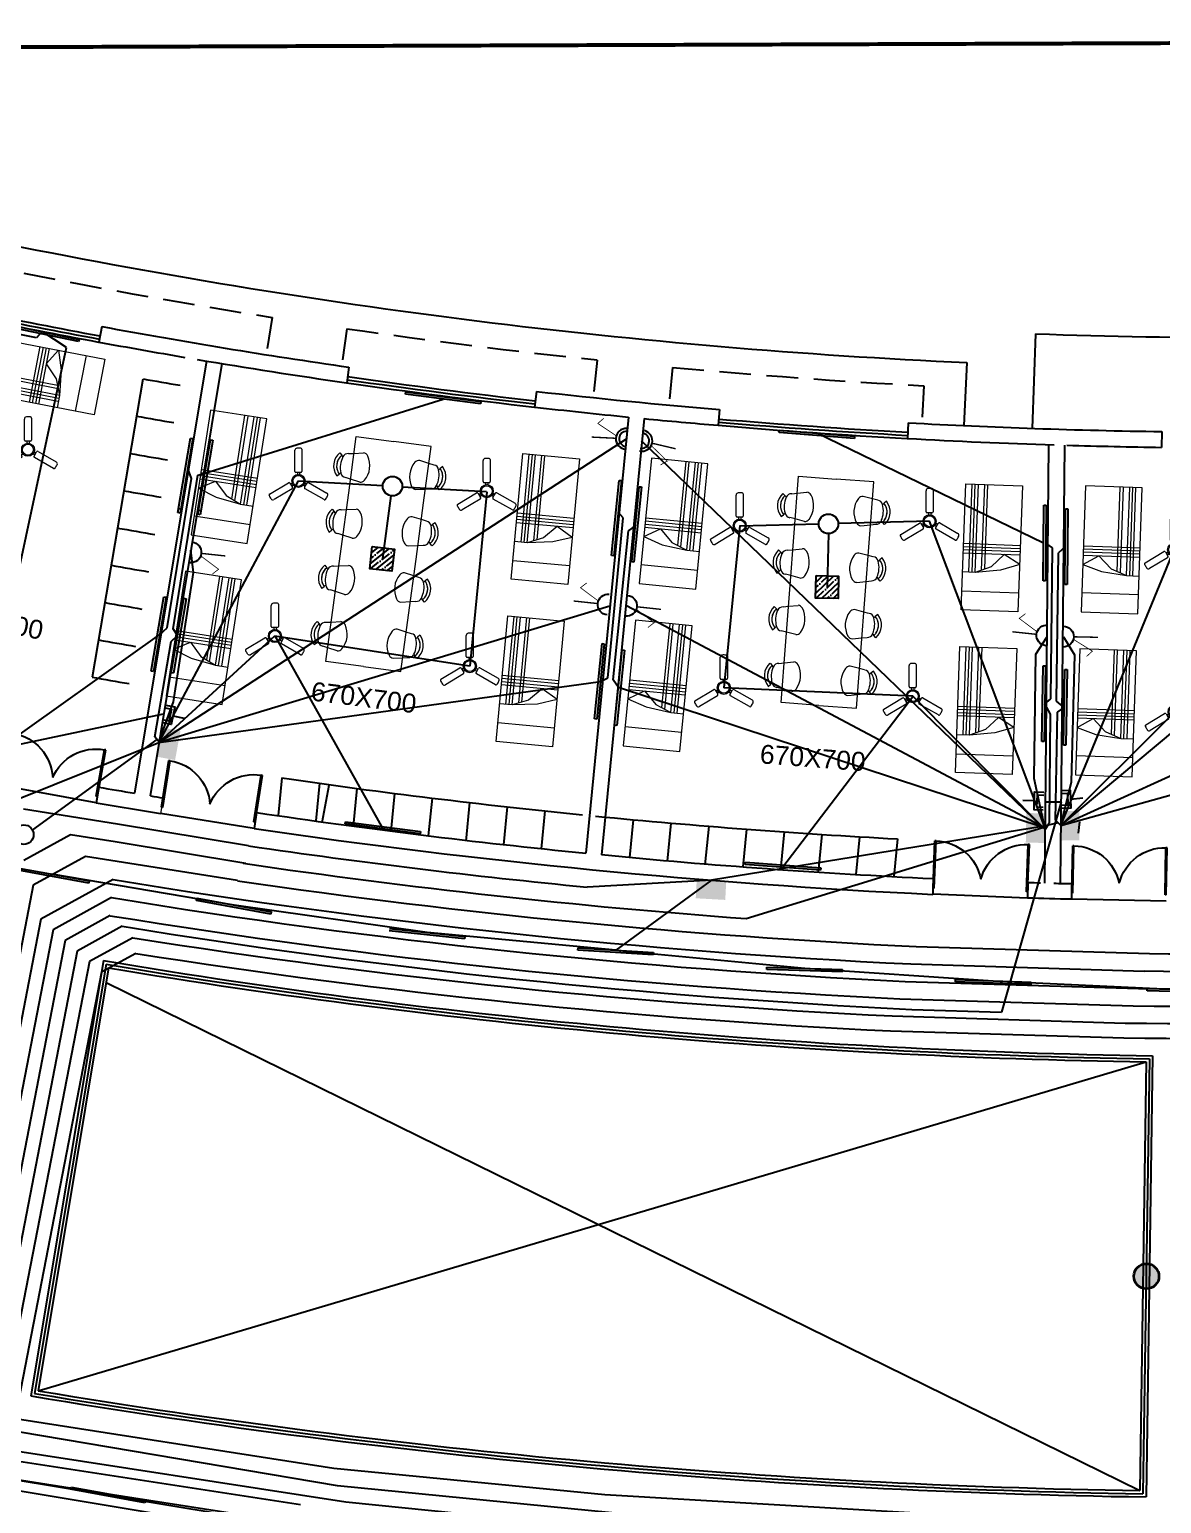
# Model space of a CAD drawing. Header units: inches. Extents: x -221585 to 401252, y -284294 to 332380.
# Drawn here: x 133422 to 135218, y 28372 to 30710 of the extents above; entities that cross this region are included whole.
import ezdxf
from ezdxf.enums import TextEntityAlignment as Align

# ---------------------------------------------------------------- set-up
doc = ezdxf.new("R2010")
doc.units = ezdxf.units.IN
doc.header["$MEASUREMENT"] = 0
doc.linetypes.add('HIDDEN', pattern=[0.375, 0.25, -0.125])
for name, color, linetype in [('A-TEXT', 3, 'Continuous'), ('A_dimension_100', 233, 'Continuous'), ('E-LIGHT', 7, 'Continuous'), ('Power', 7, 'Continuous'), ('UPS', 7, 'Continuous')]:
    doc.layers.add(name, color=color, linetype=linetype)
for name, color, linetype, lineweight in [('ceilingfan', 1, 'Continuous', 15), ('column fa 25', 3, 'Continuous', 35), ('FURN', 56, 'Continuous', 0), ('hatch', 252, 'Continuous', 5)]:
    doc.layers.add(name, color=color, linetype=linetype, lineweight=lineweight)
doc.styles.get("Standard").update_dxf_attribs({"font": 'arial.ttf'})

# ---------------------------------------------------------------- blocks, each defined once
blk = doc.blocks.new('d2')
at = {"color": 1, "ltscale": 8}
for p, q in [((-332.772, -186.458, 9945.752), (-332.753, -186.454, 9945.752)), ((-332.628, -187.194, 9945.752), (-332.772, -186.458, 9945.752)), ((-332.609, -187.19, 9945.752), (-332.753, -186.454, 9945.752)), ((-332.753, -186.454, 9945.752), (-332.753, -186.454, 9945.732)), ((-332.753, -186.454, 9945.732), (-332.753, -186.454, 9945.732)), ((-334.226, -186.743, 9945.752), (-334.206, -186.739, 9945.752)), ((-334.082, -187.479, 9945.752), (-334.226, -186.743, 9945.752)), ((-334.062, -187.475, 9945.752), (-334.206, -186.739, 9945.752)), ((-332.628, -187.194, 9945.752), (-332.609, -187.19, 9945.752)), ((-334.082, -187.479, 9945.752), (-334.062, -187.475, 9945.752)), ((-334.063, -187.577, 9945.752), (-332.589, -187.288, 9945.752))]:
    blk.add_line(p, q, dxfattribs=at)
for centre, start, end in [((-332.628, -187.194, 9945.752), 101.092, 178.0402), ((-334.062, -187.475, 9945.752), 24.1438, 101.092)]:
    blk.add_arc(centre, 0.75, start, end, dxfattribs=at)
blk = doc.blocks.new('A$C25933C84')
at = {"color": 8, "linetype": 'Continuous'}
for p, q in [((0, 0.9), (2, 0.9)), ((0, 0), (0, 0.9)), ((0.3, 0.9), (0.3, 0)), ((0.6, 0.7), (0.6, 0.9)), ((2, 0.9), (2, 0)), ((0.65, 0.3), (0.6, 0.7)), ((0.7, 0.45), (0.6, 0.7)), ((0.75, 0), (0.65, 0.3)), ((0.9, 0.25), (0.7, 0.45)), ((0.75, 0), (0.9, 0.25)), ((2, 0), (0, 0))]:
    blk.add_line(p, q, dxfattribs=at)
at = {"color": 8}
for p, q in [((0.6, 0.8), (2, 0.8)), ((0.6, 0.75), (2, 0.75)), ((0.9, 0), (0.9, 0.9)), ((0.95, 0), (0.95, 0.9)), ((1, 0), (1, 0.9)), ((1.05, 0), (1.05, 0.9)), ((0.6, 0.7), (2, 0.7)), ((0.64, 0.6), (2, 0.6)), ((0.66, 0.55), (2, 0.55))]:
    blk.add_line(p, q, dxfattribs=at)
blk = doc.blocks.new('FREGTET')
at = {"layer": 'FURN', "color": 8}
for p, q in [((-154.66, 109.191, -2766.571), (-154.635, 109.149, -2766.571)), ((-154.66, 109.191, -2766.571), (-154.635, 109.149, -2766.571)), ((-154.994, 109.041, -2766.571), (-155.133, 108.458, -2766.571)), ((-154.118, 108.833, -2766.571), (-154.994, 109.041, -2766.571)), ((-154.732, 108.979, -2766.571), (-154.793, 108.838, -2766.571)), ((-154.698, 109.057, -2766.571), (-154.732, 108.979, -2766.571)), ((-154.698, 109.057, -2766.571), (-154.732, 108.979, -2766.571)), ((-154.617, 109.122, -2766.571), (-154.635, 109.149, -2766.571)), ((-154.617, 109.122, -2766.571), (-154.635, 109.149, -2766.571)), ((-154.369, 109.063, -2766.571), (-154.341, 109.079, -2766.571)), ((-154.369, 109.063, -2766.571), (-154.341, 109.079, -2766.571)), ((-154.3, 109.105, -2766.571), (-154.341, 109.079, -2766.571)), ((-154.3, 109.105, -2766.571), (-154.341, 109.079, -2766.571)), ((-154.331, 108.884, -2766.571), (-154.327, 108.968, -2766.571)), ((-154.331, 108.884, -2766.571), (-154.327, 108.968, -2766.571)), ((-153.784, 108.982, -2766.571), (-153.76, 108.941, -2766.571)), ((-153.784, 108.982, -2766.571), (-153.76, 108.941, -2766.571)), ((-154.34, 108.731, -2766.571), (-154.331, 108.884, -2766.571)), ((-153.243, 108.625, -2766.571), (-154.118, 108.833, -2766.571)), ((-153.856, 108.771, -2766.571), (-153.917, 108.63, -2766.571)), ((-153.822, 108.848, -2766.571), (-153.856, 108.771, -2766.571)), ((-153.822, 108.848, -2766.571), (-153.856, 108.771, -2766.571)), ((-153.742, 108.914, -2766.571), (-153.76, 108.941, -2766.571)), ((-153.742, 108.914, -2766.571), (-153.76, 108.941, -2766.571)), ((-153.493, 108.854, -2766.571), (-153.465, 108.871, -2766.571)), ((-153.493, 108.854, -2766.571), (-153.465, 108.871, -2766.571)), ((-153.425, 108.897, -2766.571), (-153.465, 108.871, -2766.571)), ((-153.425, 108.897, -2766.571), (-153.465, 108.871, -2766.571)), ((-153.456, 108.676, -2766.571), (-153.451, 108.76, -2766.571)), ((-153.456, 108.676, -2766.571), (-153.451, 108.76, -2766.571)), ((-152.908, 108.774, -2766.571), (-152.884, 108.732, -2766.571)), ((-152.908, 108.774, -2766.571), (-152.884, 108.732, -2766.571)), ((-152.866, 108.705, -2766.571), (-152.884, 108.732, -2766.571)), ((-152.866, 108.705, -2766.571), (-152.884, 108.732, -2766.571)), ((-153.464, 108.523, -2766.571), (-153.456, 108.676, -2766.571)), ((-152.367, 108.417, -2766.571), (-153.243, 108.625, -2766.571)), ((-152.98, 108.563, -2766.571), (-153.042, 108.422, -2766.571)), ((-152.946, 108.64, -2766.571), (-152.98, 108.563, -2766.571)), ((-152.946, 108.64, -2766.571), (-152.98, 108.563, -2766.571)), ((-152.618, 108.646, -2766.571), (-152.59, 108.663, -2766.571)), ((-152.618, 108.646, -2766.571), (-152.59, 108.663, -2766.571)), ((-152.549, 108.689, -2766.571), (-152.59, 108.663, -2766.571)), ((-152.549, 108.689, -2766.571), (-152.59, 108.663, -2766.571)), ((-152.58, 108.468, -2766.571), (-152.576, 108.552, -2766.571)), ((-152.58, 108.468, -2766.571), (-152.576, 108.552, -2766.571)), ((-152.033, 108.566, -2766.571), (-152.008, 108.524, -2766.571)), ((-152.033, 108.566, -2766.571), (-152.008, 108.524, -2766.571)), ((-151.991, 108.497, -2766.571), (-152.008, 108.524, -2766.571)), ((-151.991, 108.497, -2766.571), (-152.008, 108.524, -2766.571)), ((-155.271, 107.874, -2766.571), (-155.133, 108.458, -2766.571)), ((-152.589, 108.314, -2766.571), (-152.58, 108.468, -2766.571)), ((-151.491, 108.209, -2766.571), (-152.367, 108.417, -2766.571)), ((-152.105, 108.355, -2766.571), (-152.166, 108.214, -2766.571)), ((-152.071, 108.432, -2766.571), (-152.105, 108.355, -2766.571)), ((-152.071, 108.432, -2766.571), (-152.105, 108.354, -2766.571)), ((-151.742, 108.438, -2766.571), (-151.714, 108.454, -2766.571)), ((-151.742, 108.438, -2766.571), (-151.714, 108.454, -2766.571)), ((-151.674, 108.481, -2766.571), (-151.714, 108.454, -2766.571)), ((-151.674, 108.481, -2766.571), (-151.714, 108.454, -2766.571)), ((-151.713, 108.106, -2766.571), (-151.705, 108.259, -2766.571)), ((-151.705, 108.259, -2766.571), (-151.7, 108.344, -2766.571)), ((-151.705, 108.259, -2766.571), (-151.7, 108.344, -2766.571)), ((-151.63, 107.625, -2766.571), (-151.491, 108.209, -2766.571)), ((-154.396, 107.666, -2766.571), (-155.271, 107.874, -2766.571)), ((-155.014, 107.727, -2766.571), (-155.009, 107.812, -2766.571)), ((-155.014, 107.727, -2766.571), (-155.009, 107.811, -2766.571)), ((-155.009, 107.811, -2766.571), (-155.001, 107.965, -2766.571)), ((-154.547, 107.857, -2766.571), (-154.609, 107.716, -2766.571)), ((-155.04, 107.59, -2766.571), (-154.999, 107.617, -2766.571)), ((-155.04, 107.59, -2766.571), (-154.999, 107.617, -2766.571)), ((-154.971, 107.633, -2766.571), (-154.999, 107.617, -2766.571)), ((-154.971, 107.633, -2766.571), (-154.999, 107.617, -2766.571)), ((-154.723, 107.574, -2766.571), (-154.705, 107.547, -2766.571)), ((-154.723, 107.574, -2766.571), (-154.705, 107.547, -2766.571)), ((-154.609, 107.716, -2766.571), (-154.643, 107.639, -2766.571)), ((-154.609, 107.716, -2766.571), (-154.643, 107.639, -2766.571)), ((-153.52, 107.458, -2766.571), (-154.396, 107.666, -2766.571)), ((-154.138, 107.519, -2766.571), (-154.133, 107.603, -2766.571)), ((-154.138, 107.519, -2766.571), (-154.133, 107.603, -2766.571)), ((-154.133, 107.603, -2766.571), (-154.125, 107.756, -2766.571)), ((-153.672, 107.649, -2766.571), (-153.733, 107.508, -2766.571)), ((-151.63, 107.625, -2766.571), (-151.769, 107.041, -2766.571)), ((-154.681, 107.505, -2766.571), (-154.705, 107.547, -2766.571)), ((-154.681, 107.505, -2766.571), (-154.705, 107.547, -2766.571)), ((-154.164, 107.382, -2766.571), (-154.124, 107.408, -2766.571)), ((-154.164, 107.382, -2766.571), (-154.124, 107.408, -2766.571)), ((-154.096, 107.425, -2766.571), (-154.124, 107.408, -2766.571)), ((-154.096, 107.425, -2766.571), (-154.124, 107.408, -2766.571)), ((-153.847, 107.366, -2766.571), (-153.83, 107.338, -2766.571)), ((-153.847, 107.366, -2766.571), (-153.83, 107.338, -2766.571)), ((-153.805, 107.297, -2766.571), (-153.83, 107.338, -2766.571)), ((-153.805, 107.297, -2766.571), (-153.83, 107.338, -2766.571)), ((-153.733, 107.508, -2766.571), (-153.767, 107.431, -2766.571)), ((-153.733, 107.508, -2766.571), (-153.767, 107.431, -2766.571)), ((-152.645, 107.249, -2766.571), (-153.52, 107.458, -2766.571)), ((-153.262, 107.311, -2766.571), (-153.258, 107.395, -2766.571)), ((-153.262, 107.311, -2766.571), (-153.258, 107.395, -2766.571)), ((-153.258, 107.395, -2766.571), (-153.249, 107.548, -2766.571)), ((-152.796, 107.441, -2766.571), (-152.858, 107.3, -2766.571)), ((-152.382, 107.187, -2766.571), (-152.374, 107.34, -2766.571)), ((-153.289, 107.174, -2766.571), (-153.248, 107.2, -2766.571)), ((-153.289, 107.174, -2766.571), (-153.248, 107.2, -2766.571)), ((-153.22, 107.216, -2766.571), (-153.248, 107.2, -2766.571)), ((-153.22, 107.216, -2766.571), (-153.248, 107.2, -2766.571)), ((-152.972, 107.157, -2766.571), (-152.954, 107.13, -2766.571)), ((-152.972, 107.157, -2766.571), (-152.954, 107.13, -2766.571)), ((-152.93, 107.089, -2766.571), (-152.954, 107.13, -2766.571)), ((-152.93, 107.089, -2766.571), (-152.954, 107.13, -2766.571)), ((-152.858, 107.3, -2766.571), (-152.892, 107.223, -2766.571)), ((-152.858, 107.3, -2766.571), (-152.892, 107.223, -2766.571)), ((-151.769, 107.041, -2766.571), (-152.645, 107.249, -2766.571)), ((-152.387, 107.103, -2766.571), (-152.382, 107.187, -2766.571)), ((-152.387, 107.103, -2766.571), (-152.382, 107.187, -2766.571)), ((-151.982, 107.092, -2766.571), (-152.016, 107.014, -2766.571)), ((-151.982, 107.092, -2766.571), (-152.016, 107.014, -2766.571)), ((-151.921, 107.233, -2766.571), (-151.982, 107.092, -2766.571)), ((-152.413, 106.966, -2766.571), (-152.373, 106.992, -2766.571)), ((-152.413, 106.966, -2766.571), (-152.373, 106.992, -2766.571)), ((-152.345, 107.008, -2766.571), (-152.373, 106.992, -2766.571)), ((-152.345, 107.008, -2766.571), (-152.373, 106.992, -2766.571)), ((-152.096, 106.949, -2766.571), (-152.078, 106.922, -2766.571)), ((-152.096, 106.949, -2766.571), (-152.078, 106.922, -2766.571)), ((-152.054, 106.88, -2766.571), (-152.078, 106.922, -2766.571)), ((-152.054, 106.88, -2766.571), (-152.078, 106.922, -2766.571))]:
    blk.add_line(p, q, dxfattribs=at)
for centre, radius, start, end in [((-154.525, 108.959, -2766.571), 0.268, 33.0269, 120.2325), ((-154.525, 108.959, -2766.571), 0.268, 33.0269, 120.2325), ((-154.615, 109.037, -2766.571), 0.0847, 91.5148, 166.6297), ((-154.615, 109.037, -2766.571), 0.0847, 91.5148, 166.6297), ((-154.525, 108.959, -2766.571), 0.219, 33.0269, 120.2325), ((-154.525, 108.959, -2766.571), 0.219, 46.2775, 120.2325), ((-154.576, 108.746, -2766.571), 0.378, 56.8909, 96.3685), ((-154.576, 108.746, -2766.571), 0.378, 56.8909, 96.3685), ((-154.409, 108.988, -2766.571), 0.0847, 346.6297, 61.7447), ((-154.409, 108.988, -2766.571), 0.0847, 346.6297, 61.7447), ((-153.649, 108.751, -2766.571), 0.268, 33.0269, 120.2325), ((-153.649, 108.751, -2766.571), 0.268, 33.0269, 120.2325), ((-153.649, 108.751, -2766.571), 0.219, 33.0269, 120.2325), ((-153.649, 108.751, -2766.571), 0.219, 46.2775, 120.2325), ((-154.711, 108.819, -2766.571), 0.0847, 166.6297, 224.3988), ((-154.711, 108.819, -2766.571), 0.0847, 166.6297, 224.3988), ((-154.512, 109.013, -2766.571), 0.363, 224.3988, 288.8607), ((-154.512, 109.013, -2766.571), 0.363, 224.3988, 288.8607), ((-154.422, 108.75, -2766.571), 0.0847, 288.8607, 346.6297), ((-154.422, 108.75, -2766.571), 0.0847, 288.8607, 346.6297), ((-153.74, 108.829, -2766.571), 0.0847, 91.5148, 166.6297), ((-153.74, 108.829, -2766.571), 0.0847, 91.5148, 166.6297), ((-153.7, 108.538, -2766.571), 0.378, 56.8909, 96.3685), ((-153.7, 108.538, -2766.571), 0.378, 56.8909, 96.3685), ((-153.534, 108.78, -2766.571), 0.0847, 346.6297, 61.7447), ((-153.534, 108.78, -2766.571), 0.0847, 346.6297, 61.7447), ((-152.774, 108.543, -2766.571), 0.268, 33.0269, 120.2325), ((-152.774, 108.543, -2766.571), 0.268, 33.0269, 120.2325), ((-152.774, 108.543, -2766.571), 0.219, 33.0269, 120.2325), ((-152.774, 108.543, -2766.571), 0.219, 46.2775, 120.2325), ((-153.835, 108.611, -2766.571), 0.0847, 166.6297, 224.3988), ((-153.835, 108.611, -2766.571), 0.0847, 166.6297, 224.3988), ((-153.636, 108.805, -2766.571), 0.363, 224.3988, 288.8607), ((-153.636, 108.805, -2766.571), 0.363, 224.3988, 288.8607), ((-153.547, 108.542, -2766.571), 0.0847, 288.8607, 346.6297), ((-153.547, 108.542, -2766.571), 0.0847, 288.8607, 346.6297), ((-152.864, 108.621, -2766.571), 0.0847, 91.5148, 166.6297), ((-152.864, 108.621, -2766.571), 0.0847, 91.5148, 166.6297), ((-152.824, 108.33, -2766.571), 0.378, 56.8909, 96.3685), ((-152.824, 108.33, -2766.571), 0.378, 56.8909, 96.3685), ((-152.658, 108.572, -2766.571), 0.0847, 346.6297, 61.7447), ((-152.658, 108.572, -2766.571), 0.0847, 346.6297, 61.7447), ((-151.988, 108.413, -2766.571), 0.0847, 91.5148, 166.6297), ((-151.988, 108.413, -2766.571), 0.0847, 91.5148, 166.6297), ((-151.898, 108.335, -2766.571), 0.268, 33.0269, 120.2325), ((-151.898, 108.335, -2766.571), 0.268, 33.0269, 120.2325), ((-151.898, 108.335, -2766.571), 0.219, 33.0269, 120.2325), ((-151.898, 108.335, -2766.571), 0.219, 46.2775, 120.2325), ((-151.949, 108.122, -2766.571), 0.378, 56.8909, 96.3685), ((-151.949, 108.122, -2766.571), 0.378, 56.8909, 96.3685), ((-152.959, 108.403, -2766.571), 0.0847, 166.6297, 224.3988), ((-152.959, 108.403, -2766.571), 0.0847, 166.6297, 224.3988), ((-152.761, 108.597, -2766.571), 0.363, 224.3988, 288.8607), ((-152.761, 108.597, -2766.571), 0.363, 224.3988, 288.8607), ((-152.671, 108.334, -2766.571), 0.0847, 288.8607, 346.6297), ((-152.671, 108.334, -2766.571), 0.0847, 288.8607, 346.6297), ((-151.782, 108.364, -2766.571), 0.0847, 346.6297, 61.7447), ((-151.782, 108.364, -2766.571), 0.0847, 346.6297, 61.7447), ((-154.918, 107.945, -2766.571), 0.0847, 108.8607, 166.6297), ((-154.918, 107.945, -2766.571), 0.0847, 108.8607, 166.6297), ((-154.828, 107.682, -2766.571), 0.363, 44.3988, 108.8607), ((-154.828, 107.682, -2766.571), 0.363, 44.3988, 108.8607), ((-152.084, 108.194, -2766.571), 0.0847, 166.6297, 224.3988), ((-152.084, 108.194, -2766.571), 0.0847, 166.6297, 224.3988), ((-151.885, 108.389, -2766.571), 0.363, 224.3988, 288.8607), ((-151.885, 108.389, -2766.571), 0.363, 224.3988, 288.8607), ((-151.795, 108.126, -2766.571), 0.0847, 288.8607, 346.6297), ((-151.795, 108.126, -2766.571), 0.0847, 288.8607, 346.6297), ((-154.63, 107.876, -2766.571), 0.0847, 346.6297, 44.3988), ((-154.63, 107.876, -2766.571), 0.0847, 346.6297, 44.3988), ((-154.043, 107.737, -2766.571), 0.0847, 108.8607, 166.6297), ((-154.043, 107.737, -2766.571), 0.0847, 108.8607, 166.6297), ((-153.953, 107.474, -2766.571), 0.363, 44.3988, 108.8607), ((-153.953, 107.474, -2766.571), 0.363, 44.3988, 108.8607), ((-154.816, 107.736, -2766.571), 0.268, 213.0269, 300.2325), ((-154.816, 107.736, -2766.571), 0.268, 213.0269, 300.2325), ((-154.931, 107.707, -2766.571), 0.0847, 166.6297, 241.7447), ((-154.931, 107.707, -2766.571), 0.0847, 166.6297, 241.7447), ((-154.816, 107.736, -2766.571), 0.219, 213.0269, 300.2325), ((-154.816, 107.736, -2766.571), 0.219, 213.0269, 286.9819), ((-154.765, 107.949, -2766.571), 0.378, 236.8909, 276.3685), ((-154.765, 107.949, -2766.571), 0.378, 236.8909, 276.3685), ((-154.725, 107.658, -2766.571), 0.0847, 271.5148, 346.6297), ((-154.725, 107.658, -2766.571), 0.0847, 271.5148, 346.6297), ((-153.754, 107.668, -2766.571), 0.0847, 346.6297, 44.3988), ((-153.754, 107.668, -2766.571), 0.0847, 346.6297, 44.3988), ((-153.167, 107.529, -2766.571), 0.0847, 108.8607, 166.6297), ((-153.167, 107.529, -2766.571), 0.0847, 108.8607, 166.6297), ((-153.077, 107.266, -2766.571), 0.363, 44.3988, 108.8607), ((-153.077, 107.266, -2766.571), 0.363, 44.3988, 108.8607), ((-153.94, 107.528, -2766.571), 0.268, 213.0269, 300.2325), ((-153.94, 107.528, -2766.571), 0.268, 213.0269, 300.2325), ((-154.056, 107.499, -2766.571), 0.0847, 166.6297, 241.7447), ((-154.056, 107.499, -2766.571), 0.0847, 166.6297, 241.7447), ((-153.94, 107.528, -2766.571), 0.219, 213.0269, 300.2325), ((-153.94, 107.528, -2766.571), 0.219, 213.0269, 286.9819), ((-153.889, 107.741, -2766.571), 0.378, 236.8909, 276.3685), ((-153.889, 107.741, -2766.571), 0.378, 236.8909, 276.3685), ((-153.85, 107.45, -2766.571), 0.0847, 271.5148, 346.6297), ((-153.85, 107.45, -2766.571), 0.0847, 271.5148, 346.6297), ((-152.879, 107.46, -2766.571), 0.0847, 346.6297, 44.3988), ((-152.879, 107.46, -2766.571), 0.0847, 346.6297, 44.3988), ((-152.291, 107.321, -2766.571), 0.0847, 108.8607, 166.6297), ((-152.291, 107.321, -2766.571), 0.0847, 108.8607, 166.6297), ((-152.202, 107.058, -2766.571), 0.363, 44.3988, 108.8607), ((-152.202, 107.058, -2766.571), 0.363, 44.3988, 108.8607), ((-153.064, 107.32, -2766.571), 0.268, 213.0269, 300.2325), ((-153.064, 107.32, -2766.571), 0.268, 213.0269, 300.2325), ((-153.18, 107.291, -2766.571), 0.0847, 166.6297, 241.7447), ((-153.18, 107.291, -2766.571), 0.0847, 166.6297, 241.7447), ((-153.064, 107.32, -2766.571), 0.219, 213.0269, 300.2325), ((-153.064, 107.32, -2766.571), 0.219, 213.0269, 286.9819), ((-153.014, 107.533, -2766.571), 0.378, 236.8909, 276.3685), ((-153.014, 107.533, -2766.571), 0.378, 236.8909, 276.3685), ((-152.974, 107.242, -2766.571), 0.0847, 271.5148, 346.6297), ((-152.974, 107.242, -2766.571), 0.0847, 271.5148, 346.6297), ((-152.304, 107.083, -2766.571), 0.0847, 166.6297, 241.7447), ((-152.304, 107.083, -2766.571), 0.0847, 166.6297, 241.7447), ((-152.003, 107.252, -2766.571), 0.0847, 346.6297, 44.3988), ((-152.003, 107.252, -2766.571), 0.0847, 346.6297, 44.3988), ((-152.189, 107.112, -2766.571), 0.268, 213.0269, 300.2325), ((-152.189, 107.112, -2766.571), 0.268, 213.0269, 300.2325), ((-152.189, 107.112, -2766.571), 0.219, 213.0269, 300.2325), ((-152.189, 107.112, -2766.571), 0.219, 213.0269, 286.9819), ((-152.138, 107.325, -2766.571), 0.378, 236.8909, 276.3685), ((-152.138, 107.325, -2766.571), 0.378, 236.8909, 276.3685), ((-152.098, 107.034, -2766.571), 0.0847, 271.5148, 346.6297), ((-152.098, 107.034, -2766.571), 0.0847, 271.5148, 346.6297)]:
    blk.add_arc(centre, radius, start, end, dxfattribs=at)
blk = doc.blocks.new('dffa')
at = {"layer": 'column fa 25', "ltscale": 10}
h = blk.add_hatch(color=3, dxfattribs=at)
h.set_gradient(color1=(141, 141, 141), color2=(145, 145, 145), one_color=1, tint=0.57, name='CYLINDER')
h.paths.add_polyline_path([(173919.9, 119465, 1), (173879.9, 119465, 1)])
at = {"layer": 'column fa 25', "color": 3, "ltscale": 10}
blk.add_circle((173899.9, 119465), 20, dxfattribs=at)
blk = doc.blocks.new('Fan')
at = {"color": 6}
for p, q in [((-5.8, 15.7), (-5.8, 48.4)), ((5.2, 50.1), (5.2, 15.7)), ((3.5, 14), (-4.1, 14)), ((-1.9, 14), (-1.9, 10.8)), ((1.5, 14), (1.5, 10.8)), ((-45.2, -19.5), (-15.9, -1.9)), ((-10.2, -11.4), (-38.2, -28.2)), ((-13.6, -2.5), (-9.7, -9)), ((-12.6, -4.2), (-9.9, -2.6)), ((-10.8, -7.1), (-8.1, -5.5)), ((10.3, -7.3), (7.6, -5.8)), ((12, -4.4), (9.3, -2.8)), ((9.4, -9.1), (13.2, -2.4)), ((39.7, -28.3), (10, -11.4)), ((15.5, -1.8), (43.8, -18))]:
    blk.add_line(p, q, dxfattribs=at)
for centre, radius in [((-0.2, 0.8), 10.2), ((-0.2, 0.9), 8.5)]:
    blk.add_circle(centre, radius, dxfattribs=at)
for centre, radius, start, end in [((-2.4, 48.4), 3.4, 92.735, 180), ((-0.2, 0.9), 51, 85.7207, 92.735), ((3.5, 50.1), 1.7, 0, 85.7207), ((-4.1, 15.7), 1.7, 180, 270), ((3.5, 15.7), 1.7, 270, 0), ((-44.4, -21), 1.7, 120.9808, 206.3239), ((-0.2, 0.9), 51, 206.3239, 213.3255), ((-15, -3.4), 1.7, 30.9808, 120.9808), ((-11.1, -9.9), 1.7, 300.9808, 30.9808), ((10.8, -9.9), 1.7, 150.2708, 240.2708), ((14.6, -3.3), 1.7, 60.2708, 150.2708), ((-0.2, 0.9), 51, 325.7165, 332.7215), ((42.1, -20.9), 3.4, 332.7215, 60.2708), ((-40, -25.3), 3.4, 213.3255, 300.9808), ((40.6, -26.9), 1.7, 240.2708, 325.7165)]:
    blk.add_arc(centre, radius, start, end, dxfattribs=at)
blk = doc.blocks.new('light')
at = {"color": 5}
for p, q in [((112625.2, 38871.2), (112742.5, 38895.9)), ((112743.3, 38892.3), (112625.9, 38867.6)), ((112742.5, 38895.9), (112743.3, 38892.3)), ((112625.9, 38867.6), (112625.2, 38871.2))]:
    blk.add_line(p, q, dxfattribs=at)
blk = doc.blocks.new('ups 6A')
at = {"layer": 'E-LIGHT', "color": 4}
for points, const_width in [([(5905667, -1658491), (5905670, -1658287)], 11.7), ([(5905692, -1658286), (5905785, -1658448), (5905831, -1658401)], 6.64)]:
    blk.add_lwpolyline(points, dxfattribs=dict(at, const_width=const_width))
blk.add_arc((5905672, -1658200), 87.4, 179.0102, 359.0102, dxfattribs=at)
blk = doc.blocks.new('16A')
at = {"layer": 'E-LIGHT', "color": 1}
for points, const_width in [([(5916857, -1642748), (5916861, -1642952)], 11.7), ([(5916882, -1642953), (5916975, -1642791), (5917021, -1642838)], 6.64)]:
    blk.add_lwpolyline(points, dxfattribs=dict(at, const_width=const_width))
for centre, radius, start, end in [((5916862, -1643039), 87.4, 0.9898, 180.9898), ((5916863, -1643043), 64.6, 4.2725, 175.7579)]:
    blk.add_arc(centre, radius, start, end, dxfattribs=at)

msp = doc.modelspace()

# ---------------------------------------------------------------- hatches: boundary and pattern name
at = {"ltscale": 10}
h = msp.add_hatch(dxfattribs=at)
h.set_pattern_fill('ANSI35', color=1, scale=50, angle=-6.7127)
h.set_pattern_definition([(38.287282, (-41417.706, -132804.213), (-7.7450602, 9.81142406), []), (38.287282, (-41408.928, -132805.247), (-7.7450602, 9.81142406), [15.625, -3.125, 0, -3.125])])
h.paths.add_polyline_path([(133997.1, 29850.3), (134001.2, 29885.5), (133965.9, 29889.7), (133961.8, 29854.4)])
h = msp.add_hatch(dxfattribs=at)
h.set_pattern_fill('ANSI35', color=1, scale=50, angle=-1.2366)
h.set_pattern_definition([(43.7633545, (-24387.23, -148844.84), (-8.6460176, 9.02753455), []), (43.7633545, (-24378.393, -148845.031), (-8.6460176, 9.02753455), [15.625, -3.125, 0, -3.125])])
h.paths.add_polyline_path([(134704.8, 29807.1), (134705.6, 29842.6), (134670.1, 29843.4), (134669.3, 29807.9)])

# ---------------------------------------------------------------- linework, layer by layer
at = {"color": 6}
for p, q in [((133433.2, 30220.6), (133193.8, 30268.8)), ((133442.1, 30230.4, 0.4), (133433.2, 30220.6)), ((133700.4, 30006, 0), (134078.3, 30123.5, 0.4)), ((135030.9, 29895, 0.4), (134671.3, 30069.4, 0.4)), ((133640.7, 29760.7), (133678.9, 29997.5)), ((133650.1, 29759.3), (133689.1, 30002.9)), ((133678.9, 29997.5), (133673.2, 30013.1, 0)), ((133689.1, 30002.9), (133700.4, 30006, 0)), ((133848.8, 29993.7, 0.4), (133982.5, 29986.2, 0.2)), ((134013.5, 29984.5, 0.2), (134147.2, 29977)), ((134147.7, 29976.5, 0.4), (134120.7, 29699.8, 0.4)), ((133995.5, 29970, 0.2), (133982.3, 29870.6)), ((134339.7, 29681.4), (134363.8, 29935.3)), ((134363.8, 29935.3), (134356.2, 29944.1, 0)), ((134850.1, 29929.7, 0.4), (134705.1, 29925.9, 0.4)), ((134348.2, 29678.1), (134372.2, 29914.7)), ((134372.2, 29914.7), (134383.1, 29922.1, 0.4)), ((134548.9, 29922.7, 0.4), (134523.8, 29665.4, 0.4)), ((134674.1, 29925.1, 0.4), (134549.1, 29921.8, 0.4)), ((134689.6, 29910, 0.4), (134687.7, 29825.4)), ((135044.9, 29887.4), (135034.5, 29894.9, 0.4)), ((135042.3, 29648.1), (135044.9, 29887.4)), ((135065.2, 29889.3, 0.4), (135054.5, 29879.4)), ((135051.4, 29644.3), (135054.5, 29879.4)), ((133629, 29750.3, 0), (133640.7, 29760.7)), ((133657.1, 29748.3, 0), (133650.1, 29759.3)), ((133811.6, 29747.7, 0.4), (134120.4, 29700.1)), ((133811.6, 29747.7, 0.4), (133982.5, 29441.8, 0.4)), ((134328.2, 29675.7, 0), (134339.7, 29681.4)), ((134356.3, 29666, 0.4), (134348.2, 29678.1)), ((134823.3, 29652.2, 0.4), (134523.7, 29665.5, 0.4)), ((134823.5, 29651.3, 0.4), (134617.4, 29380.8, 0.4)), ((135032.9, 29640.2, 0.4), (135042.3, 29648.1)), ((135042, 29623.9), (135032.9, 29640.2, 0.4)), ((135040.2, 29451.1), (135042, 29623.9)), ((135050, 29455.7), (135053.1, 29626.8)), ((135063.6, 29634.5, 0.4), (135051.4, 29644.3)), ((135053.1, 29626.8), (135063.6, 29634.5, 0.4)), ((135033.2, 29440.6, 0), (135040.2, 29451.1)), ((135058.2, 29447, 0), (135050, 29455.7)), ((133746.7, 29320.9, -0.4), (133457.7, 29369.9, -0.4)), ((134052.9, 29277.2, -0.4), (133746.7, 29320.9, -0.4)), ((134352.2, 29249.4, -0.4), (134052.9, 29277.2, -0.4)), ((134352.2, 29249.4, -0.4), (134652, 29220.7, -0.4)), ((134652, 29220.7, -0.4), (134951, 29200.7, -0.4)), ((134951, 29200.7, -0.4), (135255.5, 29186.7, -0.4)), ((133257.4, 28432.4, 0), (133547, 28387, 0)), ((133547, 28387, 0), (133852.8, 28339.6, 0))]:
    msp.add_line(p, q, dxfattribs=at)
at = {"color": 4, "ltscale": 10}
for p, q in [((133536.7, 30238.4, 0), (133532.2, 30213.8, 0)), ((135018.2, 30226.9, -1.3), (135012.9, 30077, 0)), ((133702.8, 30183.9, 0), (133588.6, 29498.3, 0)), ((133727.4, 30179.7, 0), (133613.3, 29494.1, 0)), ((133928.8, 30174, 0), (133925.3, 30149.2, 0)), ((134909, 30181.3, 0), (134904.4, 30081.4, 0)), ((134226.4, 30135.6, 0), (134223.5, 30110.8, 0)), ((134372.2, 30094.9, 0), (134304.5, 29403.2, 0)), ((134397.1, 30092.5, 0), (134329.4, 29400.8, 0)), ((134516.9, 30106.8, 0), (134514.8, 30081.9, 0)), ((134816.1, 30085.9, 0), (134814.8, 30060.9, 0)), ((135218.4, 30071.9, 0), (135218, 30046.9, 0)), ((135038.9, 30050.8, 0), (135032.4, 29355.6, 0)), ((135063.9, 30050.6, 0), (135057.4, 29355.5, 0)), ((133532.1, 29507.9, 0), (133528.1, 29483.2, 0)), ((133782.1, 29467.6, 0), (133778.4, 29442.5, 0)), ((134856, 29362.9, 0), (134855.2, 29337.9, 0)), ((135005.9, 29356.8, 0), (135005.3, 29331.9, 0)), ((135075.8, 29350, 0), (135075.2, 29330, 0)), ((135059.1, 29085.1, 0), (135059.1, 29085.1, 0))]:
    msp.add_line(p, q, dxfattribs=at)
at = {"color": 20, "linetype": 'HIDDEN', "ltscale": 200}
for p, q in [((133807, 30253, -0.4), (133797.7, 30193.8, 0)), ((133925.7, 30235.1, -0.4), (133917, 30175.7, 0)), ((134322.7, 30185.4, 0), (134316.4, 30125.8, 0)), ((134442.1, 30173.6, 0), (134436.5, 30113.9, 0)), ((134841.1, 30144.6, 0), (134838, 30084.7, 0))]:
    msp.add_line(p, q, dxfattribs=at)
at = {"color": 1}
for p, q in [((133480.9, 30205.3), (133442.1, 30230.4, 0.4)), ((133339, 29543.8, 0.8), (133480.9, 30205.3)), ((133627.8, 29579.4, 0.4), (133848.8, 29993.7, 0.4)), ((135033.2, 29442.9, 0), (134850.1, 29929.7, 0.4)), ((135058.2, 29447.3, 0), (135238, 29884.3, 0.4)), ((133339, 29543.8, 0.8), (133629, 29750.3, 0)), ((133627.8, 29579.4, 0.4), (133811.6, 29747.7, 0.4)), ((133646.8, 29739), (133657.1, 29748.3, 0)), ((133621, 29587.5), (133646.8, 29739)), ((133627.4, 29579, 0.4), (134328.2, 29675.7, 0)), ((135033.2, 29442.9, 0), (134356.3, 29666, 0.4)), ((135033.2, 29440.6, 0), (134823.3, 29652.2, 0.4)), ((135057.6, 29446.7, 0), (135238.9, 29627.6, 0.4)), ((135058.2, 29447, 0), (135739.1, 29636.1, 0.4)), ((133627.8, 29579.4, 0.4), (133621, 29587.5)), ((134504.1, 29360.4, 0), (134352.2, 29249.4, -0.4))]:
    msp.add_line(p, q, dxfattribs=at)
at = {"color": 8, "ltscale": 10}
for p, q in [((133601.9, 30155.3, 0), (133521.3, 29682.3, 0)), ((133822.7, 29522.5, 0), (133816.7, 29462.7, 0)), ((133882.1, 29514, 0), (133876.2, 29454.3, 0)), ((133886.2, 29452, 0), (133897.5, 29510.9, 0)), ((133941.6, 29505.9, 0), (133935.6, 29446.1, 0)), ((134001.1, 29498.1, 0), (133995.2, 29438.3, 0)), ((134060.7, 29490.6, 0), (134054.7, 29430.9, 0)), ((134120.3, 29483.5, 0), (134114.2, 29422.3, 0)), ((134179.9, 29476.7, 0), (134173.9, 29416.3, 0)), ((134239.5, 29470.2, 0), (134233.6, 29410.3, 0)), ((134380, 29456.3, 0), (134374.2, 29396.4, 0)), ((134439.8, 29451, 0), (134433.9, 29390.6, 0)), ((134499.6, 29445.9, 0), (134493.6, 29384.7, 0)), ((134559.4, 29441.3, 0), (134553.6, 29381.5, 0)), ((134619.3, 29436.9, 0), (134613.4, 29377.2, 0)), ((134679.2, 29432.9, 0), (134673.3, 29373.1, 0)), ((134739.1, 29429.2, 0), (134733.2, 29369.4, 0)), ((134799, 29425.9, 0), (134793.2, 29366.1, 0))]:
    msp.add_line(p, q, dxfattribs=at)
at = {"color": 3}
for p, q in [((133627.8, 29579.1, 0.4), (134369, 30060.4, 0.4)), ((135029.7, 29444.1, 0), (134393, 30057.2, 0.4)), ((135058.2, 29447.3, 0), (135727.2, 30007.1, 0)), ((133624.4, 29583.4, 0.2), (133426.8, 29440.1)), ((134559, 29299.6, 0.1), (135036.7, 29445.8, 0)), ((133487.2, 29432.4), (133413.4, 29391.8)), ((133557.8, 29421.2, 0), (133487.2, 29432.4)), ((133765.5, 29386.6, 0.1), (133557.8, 29421.2, 0)), ((133554.7, 29361.4), (133440.3, 29298.5)), ((133440.3, 29298.5), (133303.7, 28593.7)), ((133550.1, 29304.1), (133478.7, 29264.8)), ((133478.7, 29264.8), (133342.2, 28560.1)), ((134820.2, 29227.5, 0.1), (135190.3, 29216.3, 0.1)), ((134802.8, 29172.3, 0.1), (135172.8, 29161.1, 0.1)), ((133869.7, 28331.1, 0), (133309.4, 28424, 0))]:
    msp.add_line(p, q, dxfattribs=at)
at = {"color": 5}
for p, q in [((133661.5, 29948.8, 0.4), (133657.9, 29949.4, 0.4)), ((133693.2, 29946.2, 0.4), (133689.6, 29946.9, 0.4)), ((133516, 29355.5, -0.4), (133398.1, 29377.1, -0.4)), ((133398.8, 29380.7, -0.4), (133516.7, 29359.1, -0.4)), ((133516.7, 29359.1, -0.4), (133516, 29355.5, -0.4)), ((133687.1, 29328.1, -0.4), (133687.8, 29331.7, -0.4)), ((133805, 29306.5, -0.4), (133687.1, 29328.1, -0.4)), ((133687.8, 29331.7, -0.4), (133805.7, 29310.1, -0.4)), ((133805.7, 29310.1, -0.4), (133805, 29306.5, -0.4)), ((134112.1, 29267.1, -0.4), (133992.9, 29279.9, -0.4)), ((133993.3, 29283.6, -0.4), (134112.5, 29270.8, -0.4)), ((134112.5, 29270.8, -0.4), (134112.1, 29267.1, -0.4)), ((134292.2, 29249.5, -0.4), (134292.4, 29253.2, -0.4)), ((134411.8, 29242, -0.4), (134292.2, 29249.5, -0.4)), ((134292.4, 29253.2, -0.4), (134412.1, 29245.7, -0.4)), ((134412.1, 29245.7, -0.4), (134411.8, 29242, -0.4)), ((134592, 29218.9, -0.4), (134592.1, 29222.6, -0.4)), ((134711.8, 29215.1, -0.4), (134592, 29218.9, -0.4)), ((134592.1, 29222.6, -0.4), (134712, 29218.8, -0.4)), ((134711.8, 29215.1, -0.4), (134712, 29218.8, -0.4)), ((134891, 29198.9, -0.4), (134891.1, 29202.6, -0.4)), ((134891.1, 29202.6, -0.4), (135011, 29198.8, -0.4)), ((135010.8, 29195.1, -0.4), (134891, 29198.9, -0.4)), ((135011, 29198.8, -0.4), (135010.8, 29195.1, -0.4)), ((135195.5, 29184.9, -0.4), (135195.6, 29188.6, -0.4)), ((135315.3, 29181.1, -0.4), (135195.5, 29184.9, -0.4)), ((135195.6, 29188.6, -0.4), (135315.5, 29184.8, -0.4)), ((133487.4, 28394.2, 0), (133488.1, 28397.8, 0)), ((133605.3, 28372.5, 0), (133487.4, 28394.2, 0)), ((133488.1, 28397.8, 0), (133606, 28376.2, 0)), ((133606, 28376.2, 0), (133605.3, 28372.5, 0))]:
    msp.add_line(p, q, dxfattribs=at)
at = {"color": 42}
for p, q in [((133682.5, 29848.5, 0), (133678.1, 29883.6, 0)), ((133650.4, 29643), (133682.5, 29848.5, 0)), ((133627.8, 29579.1, 0.4), (134342.9, 29795.6, 0)), ((135033.2, 29442.9, 0), (134369.2, 29795.6, 0)), ((135018.4, 29718.7), (135036, 29745.9, 0)), ((135057.6, 29446.7, 0), (135736.1, 29754.9, 0.8)), ((135062.3, 29746.6, 0), (135080.1, 29717.9)), ((135016.2, 29521.8), (135018.4, 29718.7)), ((135080.1, 29717.9), (135074.8, 29515.7)), ((133627.5, 29579.7, 0.4), (133650.4, 29643)), ((135033.2, 29440.6, 0), (135016.2, 29521.8)), ((135074.8, 29515.7), (135057.6, 29446.7, 0))]:
    msp.add_line(p, q, dxfattribs=at)
at = {"color": 144}
for p, q in [((133292.2, 29552, 0.8), (133634.9, 29624.2, 0)), ((133378.5, 29478.6), (133627.4, 29579, 0.4)), ((135058.6, 29484.5, 0), (134964.1, 29151.2, 0)), ((135033.6, 29484.7, 0), (135058.6, 29484.5, 0)), ((133561.9, 29449.4), (133412.5, 29473.2)), ((133769.6, 29414.9, 0), (133561.9, 29449.4)), ((135032, 29446, 0), (134504.1, 29360.4, 0)), ((135054.1, 29451.4, 0), (135032, 29446, 0)), ((133510.9, 29397.9), (133428.2, 29352.5)), ((133752.2, 29359.7, 0.1), (133510.9, 29397.9, 0.1)), ((133428.2, 29352.5), (133285.6, 28616.3)), ((134504.1, 29360.4, 0), (134306.7, 29349.5, 0)), ((133552.4, 29332.7), (133459.5, 29281.7)), ((133459.5, 29281.7), (133322.9, 28576.9)), ((133569.3, 29287.3), (133497.9, 29248)), ((133585.9, 29269), (133517.2, 29231.2)), ((134829, 29255.1, 0.1), (135199, 29243.9, 0)), ((133497.9, 29248), (133361.4, 28543.3)), ((133517.2, 29231.2), (133380.6, 28526.4)), ((133590.8, 29244.3), (133536.4, 29214.4)), ((133536.4, 29214.4), (133402.1, 28521.1)), ((134811.5, 29199.9, 0.1), (135181.5, 29188.7, 0.1)), ((134822, 29155.5, 0.1), (134964.1, 29151.2, 0.1)), ((134790.5, 29145, 0.1), (135160.5, 29133.8, 0.1)), ((134787.9, 29121.4, 0), (135158, 29110.2)), ((133910.5, 28399.9), (132665.7, 28610)), ((133905.1, 28427.4), (133243, 28530.1)), ((133923.8, 28373.8), (133098.3, 28501.3)), ((133852, 28369.5), (133384.5, 28441.7)), ((133852.8, 28317.3), (133292.6, 28410.2)), ((134335.1, 28385.4), (133905.1, 28427.4)), ((134410.3, 28350.5), (133910.5, 28399.9)), ((135167.9, 28336.5), (134335.1, 28385.4)), ((134337.2, 28332.1), (133923.8, 28373.8))]:
    msp.add_line(p, q, dxfattribs=at)
at = {"color": 2, "ltscale": 8}
for p, q in [((133539.4, 29232.8, 0), (133424.4, 28542.3, 0)), ((133543.5, 29227, 0), (133430.2, 28546.4, 0)), ((133547.6, 29221.3, 0), (133435.9, 28550.5, 0)), ((133543.8, 29198.2, 0), (135183.7, 28392.2, 0.4)), ((133435.9, 28550.5, 0), (135193.8, 29072.1, 0.4)), ((135193.8, 29072.1, 0.4), (135183.7, 28392.2, 0.4)), ((135198.9, 29077.1, 0.4), (135188.6, 28387.1, 0.4)), ((135203.9, 29082, 0.4), (135193.5, 28382.1, 0.4))]:
    msp.add_line(p, q, dxfattribs=at)
at = {"color": 6, "const_width": 6.3}
msp.add_lwpolyline([(131995.7, 24846.2), (131995.7, 30676.9), (140611.1, 30706.5), (140611.1, 24875.8)], close=True, dxfattribs=at)
at = {"color": 1, "ltscale": 10, "elevation": 0.4}
for points in [[(133965.9, 29889.7), (134001.2, 29885.5), (133997.1, 29850.3), (133961.8, 29854.4)], [(134670.1, 29843.4), (134705.6, 29842.6), (134704.8, 29807.1), (134669.3, 29807.9)]]:
    msp.add_lwpolyline(points, close=True, dxfattribs=at)
at = {"color": 6}
for centre in [(133998, 29985.3, 0.2), (134689.6, 29925.5, 0.4)]:
    msp.add_circle(centre, 15.5, dxfattribs=at)
at = {"color": 3}
msp.add_circle((133413.2, 29432.6), 15.5, dxfattribs=at)
at = {"color": 20, "ltscale": 10}
for centre, radius, start, end in [((135368.3, 40159.3, 0), 9988.5, 258.4136, 267.36439), ((135368.3, 40159.3, -0.4), 9938.5, 267.98125, 272.0176)]:
    msp.add_arc(centre, radius, start, end, dxfattribs=at)
at = {"color": 20, "linetype": 'HIDDEN', "ltscale": 200}
for start, end in [(258.75777, 261.04369), (261.72925, 264.01518), (264.70079, 266.98672)]:
    msp.add_arc((135368.3, 40159.3, -0.4), 10028.5, start, end, dxfattribs=at)
at = {"color": 1, "ltscale": 8}
for centre, radius, start, end in [((135377.8, 40208.3, 0), 10158.5, 258.40652, 259.53702), ((135377.8, 40208.3, 0), 10153.5, 258.40652, 259.53702), ((135374.8, 40193.7, 0), 10148.5, 258.40652, 259.53702), ((135374.2, 40203.9, 0), 10158.5, 261.79975, 263.49515), ((135374.2, 40203.9, 0), 10153.5, 261.79975, 263.49515), ((135374.2, 40203.9, 0), 10148.5, 261.79975, 263.49515), ((135371.5, 40209.2, 0), 10153.5, 265.16443, 266.85983), ((135371.5, 40209.2, 0), 10163.5, 265.16443, 266.85983), ((135371.5, 40209.2, 0), 10158.5, 265.16443, 266.85983)]:
    msp.add_arc(centre, radius, start, end, dxfattribs=at)
at = {"color": 4, "ltscale": 10}
for centre, radius, start, end in [((135368.3, 40159.3, 0), 10088.5, 259.53982, 261.79695), ((135368.3, 40159.3, 0), 10113.5, 259.53982, 260.3251), ((135368.3, 40159.3, 0), 10113.5, 260.43787, 261.79696), ((135368.3, 40159.3, 0), 10088.5, 263.50074, 265.15884), ((135366.4, 40138.3, 0), 10092.4, 263.49796, 264.34702), ((135422.3, 40766.8, 0), 10723.4, 264.51409, 265.1452), ((135368.3, 40159.3, 0), 10088.5, 266.86263, 269.14866), ((135368.3, 40159.3, 0), 10113.5, 266.86263, 268.1847), ((135368.3, 40159.3, 0), 10113.5, 268.29747, 269.14866), ((134894.7, 37367.8, 0), 7977.1, 260.16514, 260.57694), ((135275.2, 39582.2, 0), 10249, 260.18418, 260.76278), ((134765, 36611.6, 0), 7210, 260.81634, 260.97527), ((135372.3, 40194.9, 0.1), 10844.4, 261.56839, 264.34932), ((135386.6, 40410.7, 0), 11085.6, 261.65818, 267.25198), ((135368.2, 40158.5, 0), 10807.7, 264.48404, 267.28355), ((135368.3, 40159.3, 0), 10808.5, 268.07868, 268.1847), ((135081.5, 30356.7, 0), 1001.7, 268.038, 269.6762), ((134313.6, 2236.5, 0), 27104.2, 88.38987, 88.53775)]:
    msp.add_arc(centre, radius, start, end, dxfattribs=at)
at = {"color": 8, "ltscale": 10}
for radius, start, end in [(10158.5, 259.98867, 260.3251), (10218.5, 259.98867, 260.3251), (10278.5, 259.99063, 260.3251), (10338.5, 259.99258, 260.3251), (10398.5, 259.99449, 260.3251), (10458.5, 259.99639, 260.3251), (10518.5, 259.99827, 260.3251), (10578.5, 260.00012, 260.3251), (10638.5, 260.00195, 260.3251), (10748.5, 261.73238, 264.29191), (10748.5, 264.40468, 266.96422)]:
    msp.add_arc((135368.3, 40159.3, 0), radius, start, end, dxfattribs=at)
at = {"color": 144}
for centre, radius, start, end in [((135377.9, 40383.1, 0), 11085.6, 261.65818, 264.45508), ((135360.4, 40327.9, 0.1), 11085.6, 261.65818, 267.25198), ((135343, 40272.7, 0.1), 11085.6, 260.70439, 267.25198), ((135353.5, 40228.3, 0.1), 11085.6, 260.73805, 267.25198), ((135342.1, 40076.5, 0), 10833.5, 269.24313, 274.33709), ((135322, 40217.8, 0.1), 11085.6, 260.9899, 267.25198), ((135319.4, 40194.2, 0), 11085.6, 261.02874, 267.25198), ((135324.6, 40021.2, 0.1), 10833.5, 269.24313, 274.93091), ((135303.6, 39966.3, 0.1), 10833.5, 269.24313, 274.93091), ((135301.1, 39942.8), 10833.5, 269.24313, 274.93091)]:
    msp.add_arc(centre, radius, start, end, dxfattribs=at)
at = {"color": 3}
for centre, radius, start, end in [((135369.2, 40355.5, 0.1), 11085.6, 261.65818, 265.80879), ((135351.7, 40300.3, 0.1), 11085.6, 260.67074, 267.25198), ((135334.3, 40245.1, 0.1), 11085.6, 260.73805, 267.25198), ((135333.4, 40048.9, 0.1), 10833.5, 269.24313, 274.47968), ((135315.9, 39993.6, 0.1), 10833.5, 269.24313, 274.93091)]:
    msp.add_arc(centre, radius, start, end, dxfattribs=at)
at = {"color": 2, "ltscale": 8}
for radius, start, end in [(11078.5, 260.49779, 269.14997), (11083.5, 260.52366, 269.12412), (11088.5, 260.54951, 269.0983), (11768.5, 260.54951, 269.10123), (11778.5, 260.50086, 269.14992), (11773.5, 260.52518, 269.12558)]:
    msp.add_arc((135368.3, 40159.3, 0), radius, start, end, dxfattribs=at)
at = {"color": 3, "ltscale": 10}
for points in [[(133661.6, 29597, 0.4), (133653.1, 29550.9, 0.4), (133632.1, 29602.4, 0.4), (133623.6, 29556.3, 0.4)], [(135002.7, 29420, 0), (135003.6, 29466.9, 0), (135032.8, 29419.4, 0), (135033.6, 29466.3, 0)], [(135087.5, 29470.3, 0), (135087.7, 29423.4, 0), (135057.5, 29470.2, 0), (135057.7, 29423.3, 0)], [(134525.9, 29329.1, 0), (134479.1, 29331.7, 0), (134527.5, 29359.1, 0), (134480.7, 29361.6, 0)]]:
    msp.add_solid(points, dxfattribs=at)
at = {"layer": 'A_dimension_100', "color": 3, "ltscale": 0.05}
msp.add_line((135073.6, 29489.1, 0.4), (135093.1, 29491, 0.4), dxfattribs=at)
at = {"layer": 'A_dimension_100', "color": 3, "ltscale": 0.05, "elevation": 0.4}
for points in [[(133638.5, 29638.1), (133652.7, 29635.2), (133646.9, 29607.3), (133632.7, 29610.3)], [(133637.6, 29633.7), (133647.4, 29631.7), (133643.4, 29612.6), (133633.6, 29614.7)], [(133649.7, 29621), (133667.5, 29617.3)], [(135016.3, 29486.4), (134998.2, 29487)], [(135030.3, 29471.4), (135015.8, 29471.9), (135016.7, 29500.4), (135031.2, 29499.9)], [(135030.4, 29475.9), (135020.4, 29476.3), (135021.1, 29495.7), (135031.1, 29495.4)], [(135058.5, 29502.6), (135072.9, 29503.3), (135074.2, 29474.8), (135059.8, 29474.2)], [(135058.7, 29498.1), (135068.7, 29498.6), (135069.5, 29479.1), (135059.6, 29478.7)], [(135086.5, 29435), (135088.3, 29453)]]:
    msp.add_lwpolyline(points, dxfattribs=at)
at = {"layer": 'hatch', "color": 4, "ltscale": 10}
msp.add_line((133634.1, 29490.9, 0), (133630, 29466.1, 0), dxfattribs=at)

# ---------------------------------------------------------------- block references
for p, rotation in [((14622, 39788.7, 0.4), 336.3629239831924), ((14876.3, 30708, 0.4), 340.682903717676), ((15590.2, 24658.2, 0.4), 343.5638954304238), ((128533.6, -89090.9, 0), 68.49364978807915), ((128565.3, -89093.5, 0), 68.49364978807915), ((137439.8, -89229.1, 0), 72.44663188457474), ((137471.6, -89239.1, 0.4), 72.44663188457474), ((148802.1, -88510.8, 0.4), 77.59610541256447), ((148836.4, -88516.5, 0.4), 77.59610541256447), ((128491.3, -89342.4, 0), 68.49364978807915), ((128523, -89345, 0), 68.49364978807915), ((137412.7, -89487.9, 0), 72.44663188457474), ((137444.5, -89497.9, 0.4), 72.44663188457474), ((147818.9, -88875.6, 0.4), 77.12137350833409), ((147853.3, -88881.3, 0.4), 77.12137350833409), ((14780.4, 30026.3, 0.4), 340.682903717676), ((15566, 23360.2, 0.4), 343.8589330937598)]:
    msp.add_blockref('light', p, dxfattribs=dict(rotation=rotation))
at = {"extrusion": (-3.15e-14, 5.7e-15, -1), "xscale": -100.0000000000005, "yscale": 100, "zscale": -100.0000000000005, "rotation": 84.27798430583331}
msp.add_blockref('FREGTET', (-124754.9, 13538.8, -276657.1), dxfattribs=at)
at = {"extrusion": (-3.17e-14, 3.9e-15, -1), "xscale": -100.0000000000048, "yscale": 100, "zscale": -100.0000000000048, "rotation": 81.01284820244703}
msp.add_blockref('FREGTET', (-126412.5, 12979.5, -276657.1), dxfattribs=at)
at = {"color": 1, "yscale": 100}
for p, xscale, zscale, rotation in [((99826.7, 47705.4, -994575.2), -100.0000000000129, 100, 0.9144459935802196), ((99725.6, 46999.4, -994575.2), -100.0000000000008, 99.99999999999994, 2.039637966612267), ((99128.6, 42774.3, -994575.2), -100.000000000008, 100, 8.774049528625607), ((99093.3, 42066.7, -994575.2), -100.0000000000052, 100, 9.89218711048812)]:
    msp.add_blockref('d2', p, dxfattribs=dict(at, xscale=xscale, zscale=zscale, rotation=rotation))
at = {"layer": 'ceilingfan', "xscale": 1.02030405060046, "yscale": 1.02030405060046, "zscale": 1.02030405060046}
for p in [(133419.9, 30042.3, 0.4), (133849, 29992.8, 0.4), (134147.7, 29976.5, 0.4), (134549.1, 29921.8, 0.4), (134850.3, 29928.8, 0.4), (135238.1, 29883.5, 0.4), (133811.7, 29746.8, 0.4), (134120.9, 29699.1, 0.4), (134523.9, 29664.6, 0.4), (134823.5, 29651.3, 0.4), (135239.1, 29626.7, 0.4)]:
    msp.add_blockref('Fan', p, dxfattribs=at)
at = {"layer": 'column fa 25', "color": 3}
msp.add_blockref('dffa', (-38705.9, -90732.9, 0.4), dxfattribs=at)
at = {"layer": 'FURN', "extrusion": (-5.2e-15, -1.76e-14, -1), "xscale": -99.99999999998916, "yscale": 100, "zscale": -99.99999999998916, "rotation": 190.9437604255415}
msp.add_blockref('A$C25933C84', (-133541.8, 30186.7, 0), dxfattribs=at)
at = {"layer": 'FURN', "extrusion": (1.83e-14, -1.1e-15, -1), "xscale": 100.0000000000062, "yscale": 100.0000000000062, "zscale": -99.99999999999996, "rotation": 98.862094624269}
for p in [(-133678.7, 29908.2, 0), (-133638.8, 29652.9, 0)]:
    msp.add_blockref('A$C25933C84', p, dxfattribs=at)
at = {"layer": 'FURN', "extrusion": (-1.8e-14, 3.4e-15, -1), "xscale": -99.99999999999723, "yscale": 100, "zscale": -99.99999999999723, "rotation": 275.339222715411}
for p in [(-134276, 29829.4, 0), (-134252, 29572.1, 0)]:
    msp.add_blockref('A$C25933C84', p, dxfattribs=at)
at = {"layer": 'FURN', "extrusion": (1.83e-14, -1e-16, -1), "xscale": 100.0000000000079, "yscale": 100.0000000000079, "zscale": -99.99999999999994, "rotation": 95.59695852088396}
for p in [(-134389.4, 29830.7, 0), (-134364.2, 29573.5, 0)]:
    msp.add_blockref('A$C25933C84', p, dxfattribs=at)
at = {"layer": 'FURN', "extrusion": (-1.82e-14, 2.4e-15, -1), "xscale": -100.0000000000034, "yscale": 100, "zscale": -100.0000000000034, "rotation": 272.0740866120061}
for p in [(-134990.3, 29786, 0), (-134981, 29527.8, 0)]:
    msp.add_blockref('A$C25933C84', p, dxfattribs=at)
at = {"layer": 'FURN', "extrusion": (1.83e-14, 1.1e-15, -1), "xscale": 99.99999999999423, "yscale": 99.99999999999423, "zscale": -99.99999999999994, "rotation": 92.02378410156726}
for p in [(-135090.5, 29786, 0), (-135081.4, 29527.7, 0)]:
    msp.add_blockref('A$C25933C84', p, dxfattribs=at)
at = {"layer": 'Power', "xscale": 0.1885885860805313, "yscale": 0.1885885860805313, "zscale": 0.1885885860805313}
for p, rotation in [((-252449.5, -1061503.2, 0.4), 86.00646534696781), ((710612.6, 1034602.6, 0.4), 255.6802296927633)]:
    msp.add_blockref('16A', p, dxfattribs=dict(at, rotation=rotation))
at = {"layer": 'UPS', "color": 3, "xscale": -0.1887460698150345, "zscale": 0.1887460698150344}
for p, yscale, rotation in [((-42310.9, 1174204.6, 0), 0.1887460698150344, 83.0594630581671), ((310329.3, -1114526.8, 0), 0.1887460698150344, 263.0594630581671), ((-41619.9, 1174119.9, 0), 0.1887460698150344, 83.0594630581671), ((311025.3, -1114575.6, 0.4), 0.1887460698150344, 263.0594630581671), ((-137568.9, 1154967.7, 0), 0.1887460698150343, 87.93606760077344)]:
    msp.add_blockref('ups 6A', p, dxfattribs=dict(at, yscale=yscale, rotation=rotation))

# ---------------------------------------------------------------- texts
at = {"layer": 'A-TEXT'}
for s, rotation, p in [('900X700', 348.9285, (133361.1, 29772.3, 0)), ('670X700', 352.9516, (133952.5, 29650.2, 0)), ('670X700', 355.6354, (134664.8, 29554.4, 0))]:
    msp.add_text(s, height=30, rotation=rotation, dxfattribs=at).set_placement(p, align=Align.MIDDLE)

doc.saveas('drawing.dxf')
